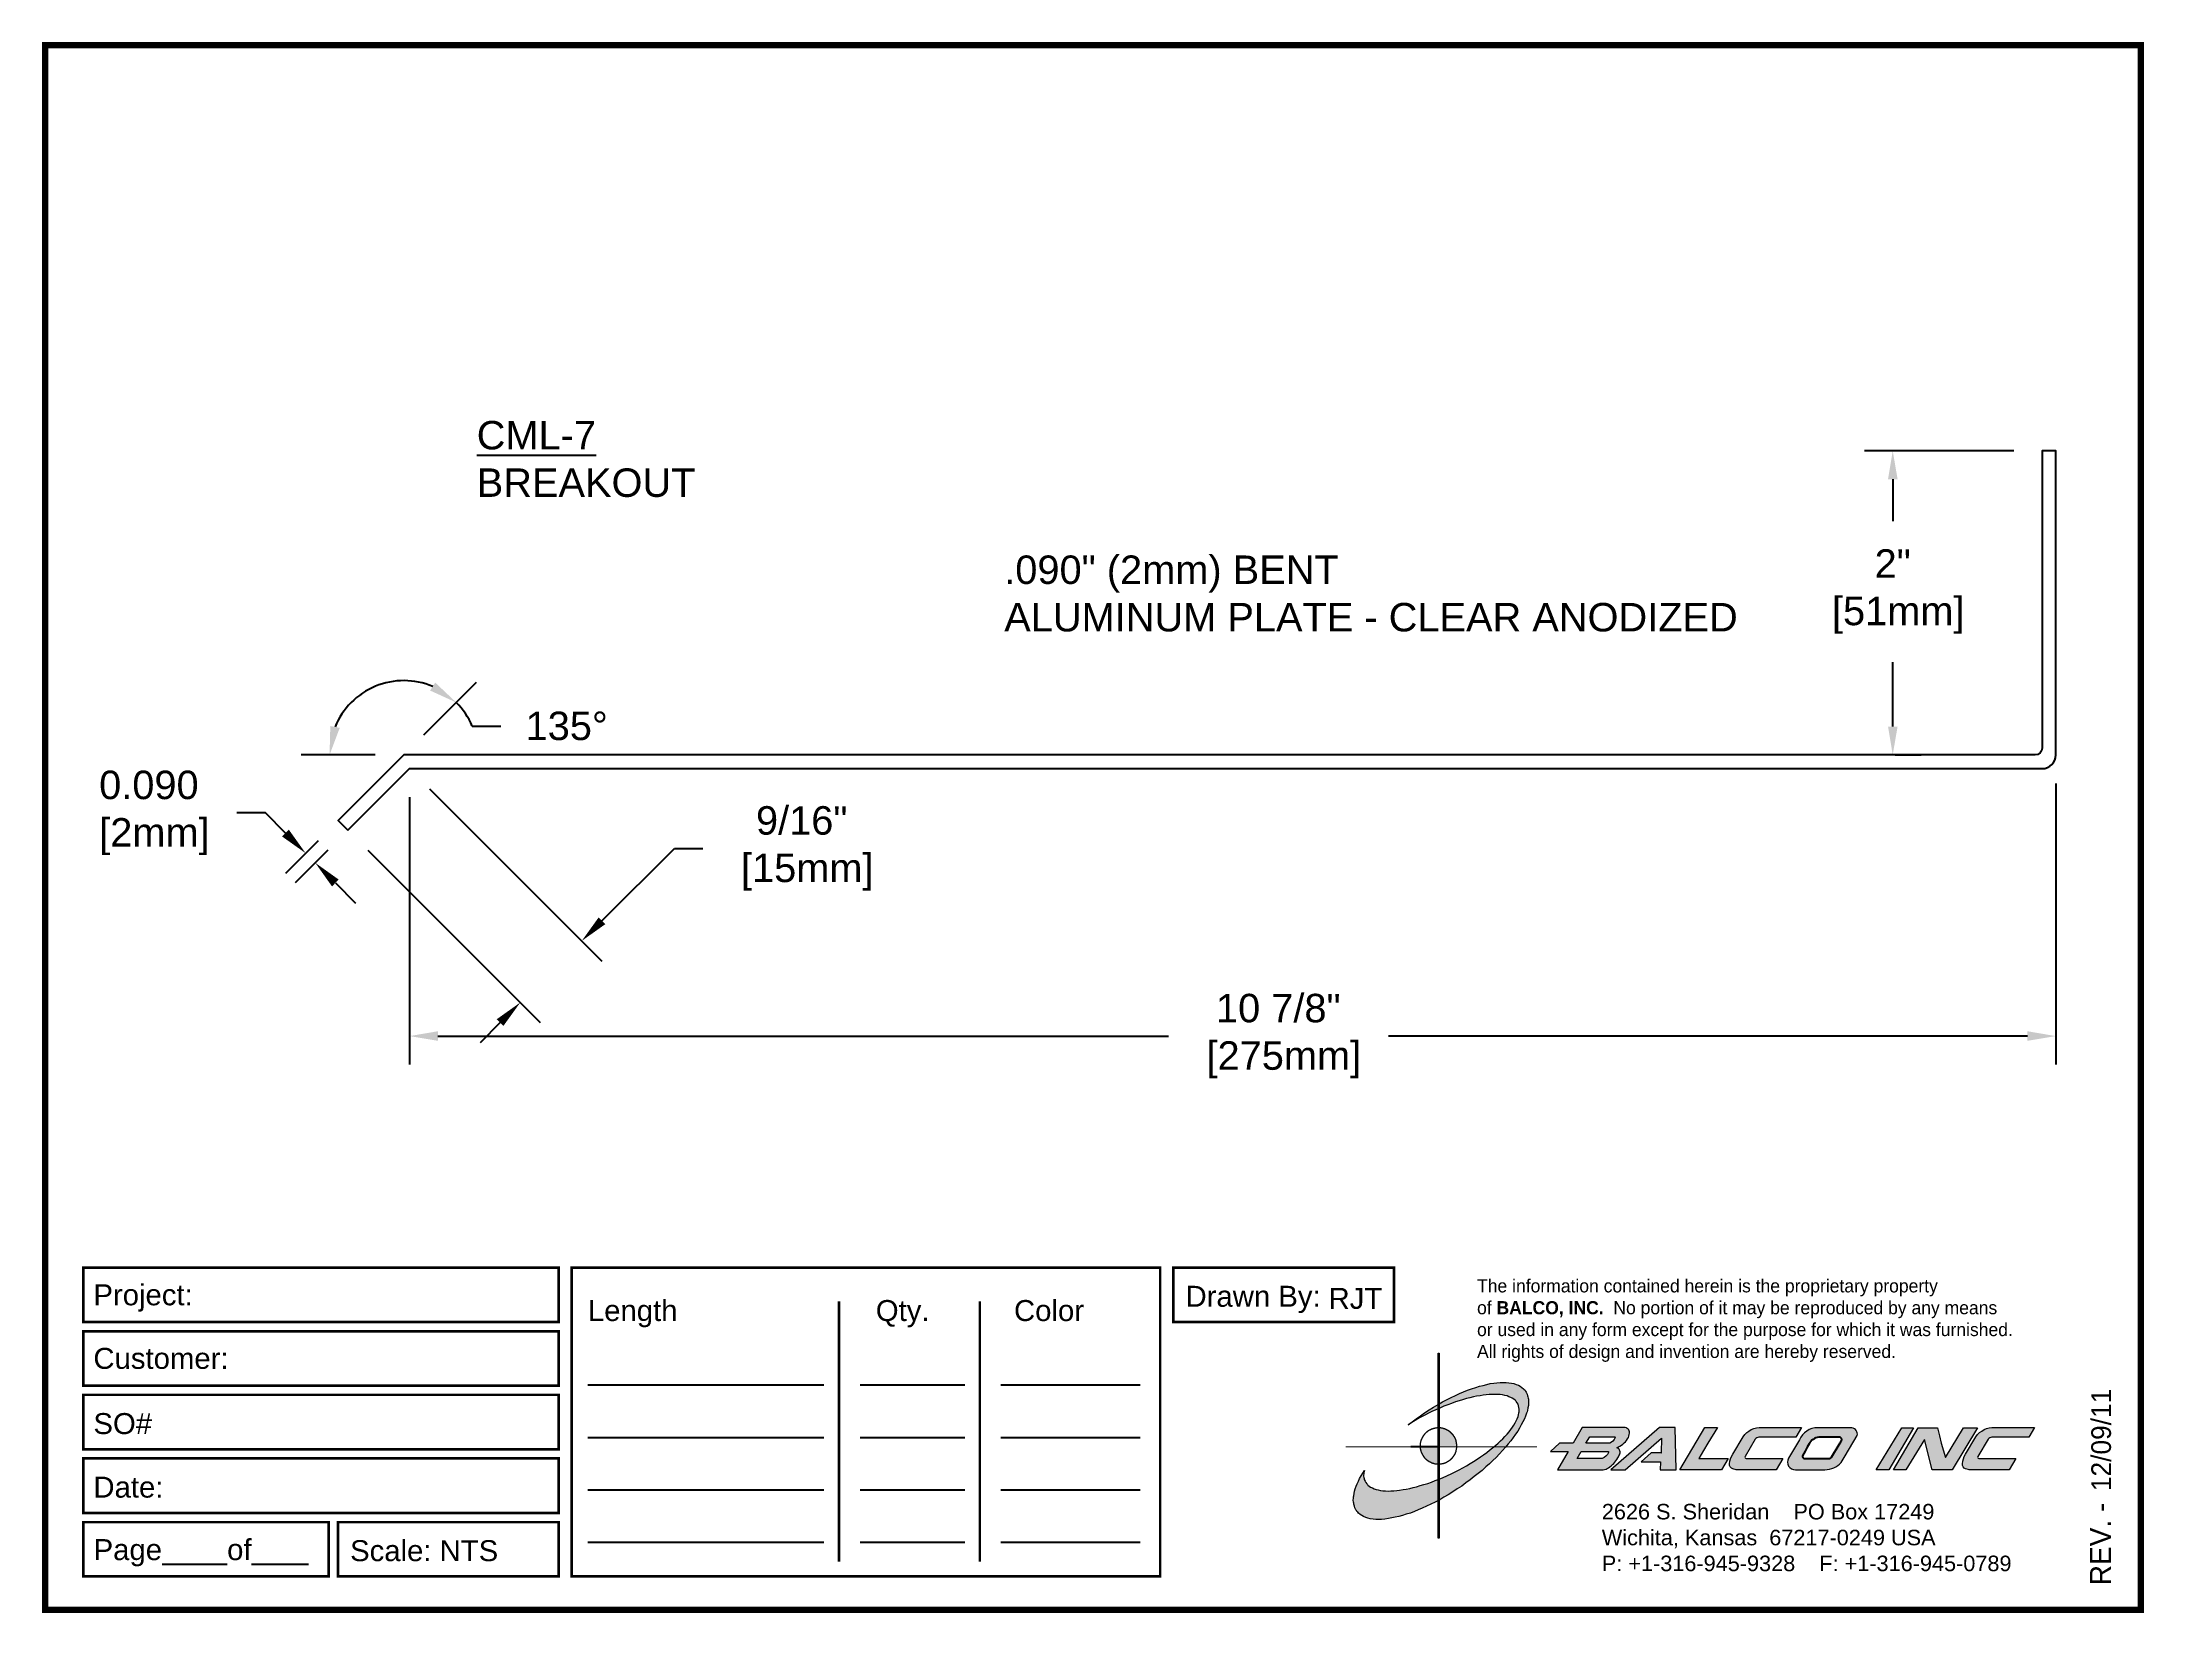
# Paper-space layout 'Breakout' of a CAD drawing. Header units: inches. Extents: x 0 to 10, y 0 to 7.5.
# The model-space entities are those that its viewports show. They can reach past a viewport. Long polylines and large blocks are cut down to what shows.
import ezdxf

# ---------------------------------------------------------------- set-up
doc = ezdxf.new("R2010")
doc.units = ezdxf.units.IN
doc.header["$MEASUREMENT"] = 0
for name, color, linetype in [('Border', 7, 'Continuous'), ('Dimensions', 3, 'Continuous'), ('Metals', 7, 'Continuous'), ('TEXT', 2, 'Continuous')]:
    doc.layers.add(name, color=color, linetype=linetype)
doc.styles.add('ARIAL', font='arial.ttf')
doc.styles.add('Copyright', font='ERASDEMI.TTF')
doc.dimstyles.new('Arial', dxfattribs={"dimtxt": 0.1875, "dimasz": 0.1875, "dimexe": 0.1875, "dimexo": 0.1875, "dimgap": 0.1875, "dimtad": 0, "dimtih": 1, "dimtoh": 1, "dimdec": 4, "dimzin": 3, "dimdsep": 46, "dimlunit": 4, "dimtxsty": 'ARIAL', "dimcen": 0.1875, "dimadec": 0, "dimazin": 0, "dimtfac": 1, "dimtdec": 4, "dimtofl": 0, "dimtmove": 0, "dimatfit": 3, "dimfxl": 0, "dimfrac": 2, "dimtolj": 1, "dimtzin": 0, "dimarcsym": 0})

# ---------------------------------------------------------------- blocks, each defined once
blk = doc.blocks.new('ACADlogo')
h = blk.add_hatch(color=256)
h.paths.add_polyline_path([(-3.346, 1.223), (-3.351, 1.223), (-3.351, 0.979), (-3.346, 0.982)])
h.paths.add_polyline_path([(-3.346, 0.961), (-3.351, 0.959), (-3.351, 0.868), (-3.346, 0.868)])
h.paths.add_polyline_path([(-3.346, 0.777), (-3.351, 0.777), (-3.351, 0.699), (-3.351, 0.695), (-3.35, 0.695), (-3.346, 0.695)])
h.paths.add_polyline_path([(-3.346, 0.864), (-3.346, 0.868), (-3.35, 0.868), (-3.351, 0.868), (-3.351, 0.777), (-3.346, 0.777), (-3.346, 0.778), (-3.348, 0.778)])
h.paths.add_polyline_path([(-3.346, 0.524), (-3.351, 0.521), (-3.351, 0.342), (-3.346, 0.342)])
h.paths.add_polyline_path([(-3.346, 0.695), (-3.351, 0.695), (-3.351, 0.621), (-3.346, 0.623)])
h.paths.add_polyline_path([(-3.346, 0.623), (-3.351, 0.621), (-3.351, 0.521), (-3.346, 0.524)])
h.paths.add_polyline_path([(-3.346, 0.982), (-3.351, 0.979), (-3.351, 0.959), (-3.346, 0.961)])
h = blk.add_hatch(color=175)
h.paths.add_polyline_path([(-3.518, 0.573), (-3.534, 0.571), (-3.548, 0.569), (-3.562, 0.567), (-3.576, 0.567), (-3.589, 0.566), (-3.602, 0.567), (-3.614, 0.568), (-3.625, 0.569), (-3.636, 0.572), (-3.646, 0.574), (-3.656, 0.577), (-3.664, 0.581), (-3.673, 0.585), (-3.679, 0.589), (-3.685, 0.595), (-3.688, 0.598), (-3.691, 0.6), (-3.695, 0.607), (-3.699, 0.614), (-3.703, 0.621), (-3.704, 0.626), (-3.705, 0.631), (-3.706, 0.637), (-3.706, 0.642), (-3.705, 0.648), (-3.705, 0.653), (-3.703, 0.659), (-3.702, 0.665), (-3.71, 0.652), (-3.717, 0.639), (-3.725, 0.626), (-3.731, 0.613), (-3.737, 0.601), (-3.741, 0.589), (-3.746, 0.577), (-3.749, 0.566), (-3.751, 0.555), (-3.753, 0.544), (-3.754, 0.538), (-3.754, 0.533), (-3.755, 0.523), (-3.754, 0.513), (-3.753, 0.508), (-3.752, 0.503), (-3.75, 0.494), (-3.748, 0.486), (-3.743, 0.477), (-3.74, 0.473), (-3.738, 0.469), (-3.734, 0.465), (-3.73, 0.461), (-3.723, 0.455), (-3.715, 0.449), (-3.706, 0.445), (-3.695, 0.44), (-3.685, 0.437), (-3.674, 0.434), (-3.661, 0.432), (-3.648, 0.431), (-3.634, 0.431), (-3.62, 0.431), (-3.604, 0.433), (-3.588, 0.435), (-3.572, 0.438), (-3.556, 0.441), (-3.538, 0.445), (-3.52, 0.449), (-3.503, 0.456), (-3.483, 0.461), (-3.464, 0.469), (-3.445, 0.477), (-3.426, 0.485), (-3.406, 0.494), (-3.385, 0.503), (-3.364, 0.514), (-3.351, 0.521), (-3.351, 0.621), (-3.364, 0.616), (-3.382, 0.609), (-3.4, 0.603), (-3.418, 0.598), (-3.436, 0.592), (-3.453, 0.587), (-3.47, 0.583), (-3.486, 0.579), (-3.503, 0.576)])
h.paths.add_polyline_path([(-3.215, 0.687), (-3.251, 0.667), (-3.289, 0.649), (-3.327, 0.631), (-3.345, 0.623), (-3.346, 0.623), (-3.346, 0.524), (-3.343, 0.525), (-3.323, 0.537), (-3.302, 0.549), (-3.28, 0.563), (-3.259, 0.577), (-3.238, 0.59), (-3.218, 0.605), (-3.198, 0.62), (-3.179, 0.635), (-3.16, 0.65), (-3.141, 0.665), (-3.123, 0.681), (-3.106, 0.696), (-3.089, 0.712), (-3.074, 0.727), (-3.058, 0.743), (-3.043, 0.759), (-3.03, 0.775), (-3.028, 0.777), (-3.085, 0.777), (-3.091, 0.772), (-3.105, 0.761), (-3.118, 0.75), (-3.134, 0.739), (-3.149, 0.729), (-3.165, 0.718), (-3.182, 0.707), (-3.198, 0.697)])
h.paths.add_polyline_path([(-2.921, 1.009), (-2.922, 1.015), (-2.924, 1.02), (-2.926, 1.029), (-2.931, 1.038), (-2.934, 1.043), (-2.936, 1.047), (-2.94, 1.05), (-2.943, 1.054), (-2.951, 1.06), (-2.959, 1.066), (-2.968, 1.071), (-2.978, 1.075), (-2.989, 1.079), (-3, 1.081), (-3.013, 1.083), (-3.026, 1.084), (-3.04, 1.084), (-3.054, 1.084), (-3.07, 1.083), (-3.085, 1.081), (-3.102, 1.079), (-3.118, 1.075), (-3.136, 1.07), (-3.153, 1.066), (-3.171, 1.06), (-3.191, 1.054), (-3.21, 1.047), (-3.229, 1.039), (-3.248, 1.031), (-3.268, 1.022), (-3.289, 1.012), (-3.31, 1.002), (-3.33, 0.991), (-3.346, 0.982), (-3.346, 0.961), (-3.342, 0.962), (-3.323, 0.971), (-3.305, 0.978), (-3.287, 0.984), (-3.268, 0.991), (-3.251, 0.996), (-3.234, 1.002), (-3.216, 1.007), (-3.199, 1.011), (-3.182, 1.015), (-3.167, 1.018), (-3.15, 1.021), (-3.136, 1.023), (-3.121, 1.025), (-3.107, 1.026), (-3.093, 1.026), (-3.079, 1.027), (-3.067, 1.026), (-3.054, 1.026), (-3.043, 1.025), (-3.032, 1.022), (-3.022, 1.02), (-3.013, 1.016), (-3.004, 1.013), (-2.997, 1.009), (-2.989, 1.005), (-2.983, 0.999), (-2.98, 0.996), (-2.978, 0.994), (-2.973, 0.987), (-2.969, 0.981), (-2.967, 0.973), (-2.965, 0.965), (-2.964, 0.957), (-2.964, 0.949), (-2.964, 0.944), (-2.965, 0.94), (-2.967, 0.93), (-2.969, 0.921), (-2.973, 0.911), (-2.978, 0.901), (-2.983, 0.891), (-2.989, 0.881), (-2.996, 0.871), (-3.004, 0.86), (-3.012, 0.849), (-3.021, 0.838), (-3.032, 0.827), (-3.042, 0.816), (-3.053, 0.805), (-3.065, 0.794), (-3.077, 0.783), (-3.085, 0.777), (-3.028, 0.777), (-3.016, 0.791), (-3.004, 0.806), (-2.992, 0.822), (-2.981, 0.837), (-2.971, 0.852), (-2.962, 0.866), (-2.954, 0.882), (-2.946, 0.896), (-2.939, 0.91), (-2.934, 0.924), (-2.929, 0.938), (-2.926, 0.944), (-2.925, 0.951), (-2.922, 0.963), (-2.92, 0.975), (-2.92, 0.982), (-2.919, 0.987), (-2.92, 0.999), (-2.92, 1.005)])
h.paths.add_polyline_path([(-3.372, 0.966), (-3.393, 0.953), (-3.415, 0.94), (-3.435, 0.925), (-3.455, 0.911), (-3.475, 0.897), (-3.494, 0.882), (-3.468, 0.898), (-3.439, 0.915), (-3.41, 0.93), (-3.396, 0.938), (-3.38, 0.945), (-3.351, 0.959), (-3.351, 0.979)])
h = blk.add_hatch(color=256)
h.paths.add_polyline_path([(-3.268, 0.814), (-3.27, 0.819), (-3.273, 0.824), (-3.276, 0.828), (-3.279, 0.833), (-3.282, 0.837), (-3.286, 0.841), (-3.29, 0.845), (-3.294, 0.849), (-3.298, 0.852), (-3.303, 0.855), (-3.308, 0.858), (-3.313, 0.86), (-3.318, 0.863), (-3.323, 0.864), (-3.328, 0.866), (-3.334, 0.867), (-3.339, 0.868), (-3.345, 0.868), (-3.346, 0.868), (-3.346, 0.777), (-3.335, 0.777), (-3.262, 0.777), (-3.262, 0.781), (-3.262, 0.787), (-3.263, 0.792), (-3.264, 0.798), (-3.265, 0.803), (-3.266, 0.808)])
h.paths.add_polyline_path([(-3.351, 0.777), (-3.436, 0.777), (-3.435, 0.773), (-3.435, 0.768), (-3.434, 0.762), (-3.432, 0.757), (-3.431, 0.752), (-3.428, 0.747), (-3.426, 0.742), (-3.423, 0.737), (-3.42, 0.732), (-3.417, 0.728), (-3.414, 0.723), (-3.41, 0.719), (-3.406, 0.716), (-3.401, 0.712), (-3.397, 0.709), (-3.392, 0.706), (-3.387, 0.704), (-3.382, 0.701), (-3.377, 0.699), (-3.372, 0.698), (-3.367, 0.696), (-3.361, 0.695), (-3.356, 0.695), (-3.351, 0.695)])
h.paths.add_polyline_path([(-3.346, 0.868), (-3.35, 0.868), (-3.351, 0.868), (-3.351, 0.777), (-3.346, 0.777)])
h = blk.add_hatch(color=256)
h.paths.add_polyline_path([(-2.438, 0.844, 0.412988), (-2.461, 0.869), (-2.663, 0.869), (-2.707, 0.794), (-2.771, 0.794), (-2.815, 0.755), (-2.73, 0.755), (-2.781, 0.668), (-2.563, 0.668, 0.107996), (-2.538, 0.677, 0.108939), (-2.494, 0.724, 0.080345), (-2.483, 0.745, 0.419497), (-2.499, 0.773, 0.149928), (-2.447, 0.815, 0.134283)])
h.paths.add_polyline_path([(-2.507, 0.821, -0.209012), (-2.532, 0.794), (-2.538, 0.794), (-2.646, 0.794), (-2.627, 0.825), (-2.51, 0.825, -0.56619)], flags=16)
h.paths.add_polyline_path([(-2.538, 0.75, -0.241309), (-2.569, 0.722), (-2.688, 0.722), (-2.669, 0.755), (-2.541, 0.755, -0.56619)], flags=16)
for points in [[(-2.285, 0.819), (-2.287, 0.748), (-2.335, 0.748), (-2.383, 0.705), (-2.29, 0.705), (-2.292, 0.668), (-2.215, 0.668), (-2.221, 0.869), (-2.295, 0.869), (-2.527, 0.668), (-2.458, 0.668)], [(-2.018, 0.869), (-2.079, 0.869), (-2.198, 0.668), (-2, 0.668), (-1.968, 0.722), (-2.107, 0.722), (-2.085, 0.759), (-2.064, 0.794)], [(-1.617, 0.869), (-1.807, 0.869, 0.270182), (-1.896, 0.825), (-1.946, 0.742, 0.109019), (-1.961, 0.695, 0.340665), (-1.945, 0.672, 0.129907), (-1.923, 0.668), (-1.738, 0.668), (-1.706, 0.722), (-1.878, 0.722), (-1.882, 0.722, -0.601242), (-1.887, 0.731), (-1.838, 0.813, -0.253048), (-1.821, 0.823), (-1.645, 0.823)], [(-1.083, 0.867), (-1.14, 0.867), (-1.261, 0.667), (-1.26, 0.667), (-1.202, 0.667)], [(-0.96, 0.83), (-0.969, 0.867), (-1.061, 0.867), (-1.179, 0.667), (-1.12, 0.667), (-1.031, 0.812), (-0.995, 0.667), (-0.9, 0.667), (-0.778, 0.867), (-0.846, 0.867), (-0.931, 0.727), (-0.951, 0.795)], [(-0.507, 0.869), (-0.697, 0.869, 0.270182), (-0.786, 0.825), (-0.836, 0.742, 0.109019), (-0.85, 0.695, 0.340665), (-0.835, 0.672, 0.129907), (-0.812, 0.668), (-0.628, 0.668), (-0.595, 0.722), (-0.768, 0.722), (-0.772, 0.722, -0.601242), (-0.777, 0.731), (-0.728, 0.813, -0.253048), (-0.71, 0.823), (-0.534, 0.823)], [(-3.346, 0.623), (-3.351, 0.621), (-3.351, 0.521), (-3.346, 0.524)]]:
    blk.add_hatch(color=256).paths.add_polyline_path(points)
h = blk.add_hatch(color=256)
h.paths.add_polyline_path([(-1.377, 0.868), (-1.383, 0.868), (-1.383, 0.868), (-1.44, 0.868), (-1.492, 0.868), (-1.541, 0.868, 0.297712), (-1.628, 0.811), (-1.68, 0.723, 0.585116), (-1.646, 0.668), (-1.506, 0.668, 0.210586), (-1.429, 0.703), (-1.415, 0.726), (-1.389, 0.769), (-1.352, 0.831, 0.4352)])
h.paths.add_polyline_path([(-1.437, 0.823, -0.603783), (-1.428, 0.805), (-1.431, 0.801), (-1.434, 0.796), (-1.438, 0.789), (-1.474, 0.728, -0.229001), (-1.489, 0.722), (-1.494, 0.722), (-1.501, 0.722), (-1.597, 0.722), (-1.604, 0.722, -0.492401), (-1.613, 0.734), (-1.601, 0.757), (-1.591, 0.775), (-1.582, 0.791, -0.238368), (-1.535, 0.823)], flags=16)
for q in [(-3.48, 0.777), (-3.351, 0.642)]:
    blk.add_line((-3.351, 0.777), q)
at = {"color": 7, "lineweight": 0}
for points in [[(-3.351, 1.223), (-3.346, 1.223), (-3.346, 0.342), (-3.351, 0.342), (-3.351, 1.223)], [(-2.292, 0.668), (-2.215, 0.668), (-2.221, 0.869), (-2.295, 0.869), (-2.527, 0.668), (-2.458, 0.668), (-2.285, 0.819), (-2.287, 0.748), (-2.286, 0.748), (-2.335, 0.748), (-2.383, 0.705), (-2.29, 0.705), (-2.292, 0.668), (-2.292, 0.668)], [(-2.198, 0.668), (-2.079, 0.869), (-2.018, 0.869), (-2.064, 0.794), (-2.085, 0.759), (-2.107, 0.722), (-1.968, 0.722), (-2, 0.668), (-2.198, 0.668), (-2.198, 0.668)], [(-1.383, 0.868), (-1.383, 0.868)], [(-1.261, 0.667), (-1.14, 0.867), (-1.083, 0.867), (-1.202, 0.667), (-1.26, 0.667), (-1.261, 0.667), (-1.261, 0.667)], [(-0.9, 0.667), (-0.995, 0.667), (-1.031, 0.812), (-1.12, 0.667), (-1.179, 0.667), (-1.061, 0.867), (-0.969, 0.867), (-0.96, 0.83), (-0.951, 0.795), (-0.931, 0.727), (-0.846, 0.867), (-0.778, 0.867), (-0.9, 0.667), (-0.9, 0.667)]]:
    blk.add_lwpolyline(points, dxfattribs=at)
at = {"color": 175, "lineweight": 0}
blk.add_lwpolyline([(-2.926, 1.029), (-2.924, 1.02), (-2.922, 1.015), (-2.921, 1.009), (-2.92, 1.005), (-2.92, 0.999), (-2.919, 0.987), (-2.92, 0.982), (-2.92, 0.975), (-2.922, 0.963), (-2.925, 0.951), (-2.926, 0.944), (-2.929, 0.938), (-2.934, 0.924), (-2.939, 0.91), (-2.946, 0.896), (-2.954, 0.882), (-2.962, 0.866), (-2.971, 0.852), (-2.981, 0.837), (-2.992, 0.822), (-3.004, 0.806), (-3.016, 0.791), (-3.03, 0.775), (-3.043, 0.759), (-3.058, 0.743), (-3.074, 0.727), (-3.089, 0.712), (-3.106, 0.696), (-3.123, 0.681), (-3.141, 0.665), (-3.16, 0.65), (-3.179, 0.635), (-3.198, 0.62), (-3.218, 0.605), (-3.238, 0.59), (-3.259, 0.577), (-3.28, 0.563), (-3.302, 0.549), (-3.323, 0.537), (-3.343, 0.525), (-3.364, 0.514), (-3.385, 0.503), (-3.406, 0.494), (-3.426, 0.485), (-3.445, 0.477), (-3.464, 0.469), (-3.483, 0.461), (-3.503, 0.456), (-3.52, 0.449), (-3.538, 0.445), (-3.556, 0.441), (-3.572, 0.438), (-3.588, 0.435), (-3.604, 0.433), (-3.62, 0.431), (-3.634, 0.431), (-3.648, 0.431), (-3.661, 0.432), (-3.674, 0.434), (-3.685, 0.437), (-3.695, 0.44), (-3.706, 0.445), (-3.715, 0.449), (-3.723, 0.455), (-3.73, 0.461), (-3.734, 0.465), (-3.738, 0.469), (-3.74, 0.473), (-3.743, 0.477), (-3.748, 0.486), (-3.75, 0.494), (-3.752, 0.503), (-3.753, 0.508), (-3.754, 0.513), (-3.755, 0.523), (-3.754, 0.533), (-3.754, 0.538), (-3.753, 0.544), (-3.751, 0.555), (-3.749, 0.566), (-3.746, 0.577), (-3.741, 0.589), (-3.737, 0.601), (-3.731, 0.613), (-3.725, 0.626), (-3.717, 0.639), (-3.71, 0.652), (-3.702, 0.665), (-3.703, 0.659), (-3.705, 0.653), (-3.705, 0.648), (-3.706, 0.642), (-3.706, 0.637), (-3.705, 0.631), (-3.704, 0.626), (-3.703, 0.621), (-3.699, 0.614), (-3.695, 0.607), (-3.691, 0.6), (-3.688, 0.598), (-3.685, 0.595), (-3.679, 0.589), (-3.673, 0.585), (-3.664, 0.581), (-3.656, 0.577), (-3.646, 0.574), (-3.636, 0.572), (-3.625, 0.569), (-3.614, 0.568), (-3.602, 0.567), (-3.589, 0.566), (-3.576, 0.567), (-3.562, 0.567), (-3.548, 0.569), (-3.534, 0.571), (-3.518, 0.573), (-3.503, 0.576), (-3.486, 0.579), (-3.47, 0.583), (-3.453, 0.587), (-3.436, 0.592), (-3.418, 0.598), (-3.4, 0.603), (-3.382, 0.609), (-3.364, 0.616), (-3.345, 0.623), (-3.327, 0.631), (-3.289, 0.649), (-3.251, 0.667), (-3.215, 0.687), (-3.198, 0.697), (-3.182, 0.707), (-3.165, 0.718), (-3.149, 0.729), (-3.134, 0.739), (-3.118, 0.75), (-3.105, 0.761), (-3.091, 0.772), (-3.077, 0.783), (-3.065, 0.794), (-3.053, 0.805), (-3.042, 0.816), (-3.032, 0.827), (-3.021, 0.838), (-3.012, 0.849), (-3.004, 0.86), (-2.996, 0.871), (-2.989, 0.881), (-2.983, 0.891), (-2.978, 0.901), (-2.973, 0.911), (-2.969, 0.921), (-2.967, 0.93), (-2.965, 0.94), (-2.964, 0.944), (-2.964, 0.949), (-2.964, 0.957), (-2.965, 0.965), (-2.967, 0.973), (-2.969, 0.981), (-2.973, 0.987), (-2.978, 0.994), (-2.98, 0.996), (-2.983, 0.999), (-2.989, 1.005), (-2.997, 1.009), (-3.004, 1.013), (-3.013, 1.016), (-3.022, 1.02), (-3.032, 1.022), (-3.043, 1.025), (-3.054, 1.026), (-3.067, 1.026), (-3.079, 1.027), (-3.093, 1.026), (-3.107, 1.026), (-3.121, 1.025), (-3.136, 1.023), (-3.15, 1.021), (-3.167, 1.018), (-3.182, 1.015), (-3.199, 1.011), (-3.216, 1.007), (-3.234, 1.002), (-3.251, 0.996), (-3.268, 0.991), (-3.287, 0.984), (-3.305, 0.978), (-3.323, 0.971), (-3.342, 0.962), (-3.38, 0.945), (-3.396, 0.938), (-3.41, 0.93), (-3.439, 0.915), (-3.468, 0.898), (-3.494, 0.882), (-3.475, 0.897), (-3.455, 0.911), (-3.435, 0.925), (-3.415, 0.94), (-3.393, 0.953), (-3.372, 0.966), (-3.351, 0.979), (-3.33, 0.991), (-3.31, 1.002), (-3.289, 1.012), (-3.268, 1.022), (-3.248, 1.031), (-3.229, 1.039), (-3.21, 1.047), (-3.191, 1.054), (-3.171, 1.06), (-3.153, 1.066), (-3.136, 1.07), (-3.118, 1.075), (-3.102, 1.079), (-3.085, 1.081), (-3.07, 1.083), (-3.054, 1.084), (-3.04, 1.084), (-3.026, 1.084), (-3.013, 1.083), (-3, 1.081), (-2.989, 1.079), (-2.978, 1.075), (-2.968, 1.071), (-2.959, 1.066), (-2.951, 1.06), (-2.943, 1.054), (-2.94, 1.05), (-2.936, 1.047), (-2.934, 1.043), (-2.931, 1.038), (-2.926, 1.029), (-2.926, 1.029)], dxfattribs=at)
at = {"color": 7, "lineweight": 0, "const_width": 0.0064}
blk.add_lwpolyline([(-3.262, 0.781), (-3.262, 0.787), (-3.263, 0.792), (-3.264, 0.798), (-3.265, 0.803), (-3.266, 0.808), (-3.268, 0.814), (-3.27, 0.819), (-3.273, 0.824), (-3.276, 0.828), (-3.279, 0.833), (-3.282, 0.837), (-3.286, 0.841), (-3.29, 0.845), (-3.294, 0.849), (-3.298, 0.852), (-3.303, 0.855), (-3.308, 0.858), (-3.313, 0.86), (-3.318, 0.863), (-3.323, 0.864), (-3.328, 0.866), (-3.334, 0.867), (-3.339, 0.868), (-3.345, 0.868), (-3.35, 0.868), (-3.356, 0.868), (-3.361, 0.867), (-3.367, 0.866), (-3.372, 0.865), (-3.377, 0.863), (-3.382, 0.862), (-3.387, 0.859), (-3.392, 0.857), (-3.397, 0.854), (-3.401, 0.851), (-3.406, 0.847), (-3.41, 0.843), (-3.414, 0.839), (-3.417, 0.835), (-3.42, 0.831), (-3.423, 0.826), (-3.426, 0.821), (-3.428, 0.816), (-3.431, 0.811), (-3.432, 0.806), (-3.434, 0.801), (-3.435, 0.795), (-3.435, 0.79), (-3.436, 0.784), (-3.436, 0.779), (-3.435, 0.773), (-3.435, 0.768), (-3.434, 0.762), (-3.432, 0.757), (-3.431, 0.752), (-3.428, 0.747), (-3.426, 0.742), (-3.423, 0.737), (-3.42, 0.732), (-3.417, 0.728), (-3.414, 0.723), (-3.41, 0.719), (-3.406, 0.716), (-3.401, 0.712), (-3.397, 0.709), (-3.392, 0.706), (-3.387, 0.704), (-3.382, 0.701), (-3.377, 0.699), (-3.372, 0.698), (-3.367, 0.696), (-3.361, 0.695), (-3.356, 0.695), (-3.35, 0.695), (-3.345, 0.695), (-3.339, 0.695), (-3.334, 0.696), (-3.328, 0.697), (-3.323, 0.698), (-3.318, 0.7), (-3.313, 0.702), (-3.308, 0.705), (-3.303, 0.708), (-3.298, 0.711), (-3.294, 0.714), (-3.29, 0.718), (-3.286, 0.721), (-3.282, 0.726), (-3.279, 0.73), (-3.276, 0.734), (-3.273, 0.739), (-3.27, 0.744), (-3.268, 0.749), (-3.266, 0.754), (-3.265, 0.76), (-3.264, 0.765), (-3.263, 0.77), (-3.262, 0.776), (-3.262, 0.781)], dxfattribs=at)
at = {"color": 7, "lineweight": 0}
for points in [[(-2.447, 0.815, 0.130368), (-2.438, 0.843, 0.448367), (-2.463, 0.869), (-2.663, 0.869), (-2.707, 0.794), (-2.771, 0.794), (-2.815, 0.755), (-2.73, 0.755), (-2.781, 0.668), (-2.563, 0.668, 0.107996), (-2.538, 0.677, 0.108939), (-2.494, 0.724, 0.077395), (-2.484, 0.744, 0.430878), (-2.499, 0.773, 0.149928)], [(-2.507, 0.821, -0.209012), (-2.532, 0.794), (-2.538, 0.794), (-2.646, 0.794), (-2.627, 0.825), (-2.512, 0.825), (-2.509, 0.825, -0.531288)], [(-1.838, 0.813), (-1.887, 0.731, 0.587385), (-1.882, 0.722), (-1.878, 0.722), (-1.706, 0.722), (-1.738, 0.668), (-1.923, 0.668, -0.129907), (-1.945, 0.672, -0.349839), (-1.961, 0.696, -0.107341), (-1.946, 0.742), (-1.896, 0.825, -0.270182), (-1.807, 0.869), (-1.617, 0.869), (-1.645, 0.823), (-1.821, 0.823, 0.252436)], [(-1.68, 0.723, 0.585116), (-1.646, 0.668), (-1.506, 0.668, 0.210586), (-1.429, 0.703), (-1.415, 0.726), (-1.389, 0.769), (-1.352, 0.831, 0.4352), (-1.377, 0.868), (-1.383, 0.868), (-1.383, 0.868), (-1.44, 0.868), (-1.492, 0.868), (-1.541, 0.868, 0.297712), (-1.628, 0.811)], [(-0.728, 0.813), (-0.777, 0.731, 0.587385), (-0.772, 0.722), (-0.768, 0.722), (-0.595, 0.722), (-0.628, 0.668), (-0.812, 0.668, -0.129907), (-0.835, 0.672, -0.349839), (-0.85, 0.696, -0.107341), (-0.836, 0.742), (-0.786, 0.825, -0.270182), (-0.697, 0.869), (-0.507, 0.869), (-0.534, 0.823), (-0.71, 0.823, 0.252436)], [(-2.569, 0.722), (-2.688, 0.722), (-2.669, 0.755), (-2.543, 0.755), (-2.54, 0.755, -0.531288), (-2.538, 0.75, -0.241309)]]:
    blk.add_lwpolyline(points, format="xyb", close=True, dxfattribs=at)
blk.add_lwpolyline([(-1.437, 0.823), (-1.535, 0.823, 0.238368), (-1.582, 0.791), (-1.591, 0.775), (-1.601, 0.757), (-1.613, 0.734, 0.490298), (-1.604, 0.722), (-1.597, 0.722), (-1.501, 0.722), (-1.494, 0.722), (-1.489, 0.722, 0.229001), (-1.474, 0.728), (-1.438, 0.789), (-1.434, 0.796), (-1.431, 0.801), (-1.428, 0.805, 0.603783)], format="xyb", close=True)
blk.add_lwpolyline([(-2.879, 0.777, 0.00455, 0.00455, 0), (-3.791, 0.777, 0.00183, 0.00183, 0), (-3.791, 0.777, 0.00183, 0.00183, 0)], format="xyseb", dxfattribs=at)
blk = doc.blocks.new('Quantity Data')
at = {"layer": 'Border', "color": 253}
for p, q in [((2.755, 1.254), (3.881, 1.254)), ((4.054, 1.254), (4.553, 1.254)), ((4.725, 1.254), (5.389, 1.254)), ((2.755, 1.004), (3.881, 1.004)), ((4.054, 1.004), (4.553, 1.004)), ((4.725, 1.004), (5.389, 1.004)), ((2.755, 0.754), (3.881, 0.754)), ((4.054, 0.754), (4.553, 0.754)), ((4.725, 0.754), (5.389, 0.754)), ((2.755, 0.504), (3.881, 0.504)), ((4.054, 0.504), (4.553, 0.504)), ((4.725, 0.504), (5.389, 0.504))]:
    blk.add_line(p, q, dxfattribs=at)
at = {"layer": 'Border', "const_width": 0.0125}
blk.add_lwpolyline([(5.485, 0.341), (2.678, 0.341), (2.678, 1.813), (5.485, 1.813)], close=True, dxfattribs=at)
for points in [[(3.953, 1.653), (3.953, 0.412)], [(4.625, 1.653), (4.625, 0.412)]]:
    blk.add_lwpolyline(points, dxfattribs=at)
at = {"layer": 'Border', "style": 'ARIAL'}
for s, p in [('Length', (2.756, 1.559)), ('Qty.', (4.129, 1.559)), ('Color', (4.788, 1.559))]:
    blk.add_text(s, height=0.1, dxfattribs=at).set_placement(p)
blk = doc.blocks.new('Drawn By')
at = {"layer": 'Border', "const_width": 0.0125}
blk.add_lwpolyline([(5.38, 1.813), (6.432, 1.813), (6.432, 1.554), (5.38, 1.554)], close=True, dxfattribs=at)
at = {"layer": 'Border', "style": 'ARIAL'}
blk.add_text('Drawn By: ', height=0.1, dxfattribs=at).set_placement((5.438, 1.627))
blk.add_attdef('XXX', (6.12, 1.617), '', height=0.1, dxfattribs=at)
blk = doc.blocks.new('Project Info')
at = {"layer": 'Border', "const_width": 0.0125}
for points in [[(0.182, 1.813), (2.448, 1.813), (2.448, 1.554), (0.182, 1.554)], [(0.182, 1.51), (2.448, 1.51), (2.448, 1.251), (0.182, 1.251)], [(0.182, 1.207), (2.448, 1.207), (2.448, 0.947), (0.182, 0.947)], [(0.182, 0.904), (2.448, 0.904), (2.448, 0.644), (0.182, 0.644)], [(0.182, 0.6), (1.352, 0.6), (1.352, 0.341), (0.182, 0.341)], [(1.396, 0.6), (2.448, 0.6), (2.448, 0.341), (1.396, 0.341)]]:
    blk.add_lwpolyline(points, close=True, dxfattribs=at)
at = {"layer": 'Border', "style": 'ARIAL'}
for s, p in [('Project:', (0.23, 1.634)), ('Customer:', (0.23, 1.331)), ('SO#', (0.23, 1.02)), ('Date:', (0.23, 0.717)), ('Page%%u        %%uof%%u       ', (0.231, 0.419)), ('Scale: NTS', (1.454, 0.414))]:
    blk.add_text(s, height=0.1, dxfattribs=at).set_placement(p)
blk = doc.blocks.new('REV')
at = {"style": 'Copyright'}
blk.add_text('REV. -', height=0.1, rotation=90, dxfattribs=at).set_placement((-0.142, 0.117))
at = {"style": 'Copyright', "flags": 4}
blk.add_attdef('REVISIONDATE', (-0.142, 0.566), '', height=0.0938, rotation=90, dxfattribs=at)
blk = doc.blocks.new('*D16')
at = {"layer": 'Defpoints', "color": 0}
for p in [(38.001, 34.677), (37.596, 34.271), (38.731, 33.136)]:
    blk.add_point(p, dxfattribs=at)
at = {"layer": 'Dimensions', "color": 0, "lineweight": -2}
for p, q in [((38.134, 34.544), (39.269, 33.409)), ((37.728, 34.139), (38.863, 33.004)), ((39.269, 33.674), (39.746, 34.151)), ((39.746, 34.151), (39.933, 34.151)), ((38.598, 33.004), (38.466, 32.871))]:
    blk.add_line(p, q, dxfattribs=at)
at = {"layer": 'Dimensions', "color": 0}
for points in [[(39.247, 33.696), (39.291, 33.652), (39.136, 33.542)], [(38.576, 33.026), (38.62, 32.982), (38.731, 33.136)]]:
    blk.add_solid(points, dxfattribs=at)
at = {"layer": 'Dimensions', "color": 0, "insert": (40.585, 34.151), "char_height": 0.1875, "attachment_point": 5, "style": 'ARIAL'}
blk.add_mtext('\\A1;9/16"\\P [15mm]', dxfattribs=at)
blk = doc.blocks.new('*D17')
at = {"layer": 'Defpoints', "color": 0}
for p in [(48.845, 34.767), (38.001, 34.677), (48.845, 32.915)]:
    blk.add_point(p, dxfattribs=at)
at = {"layer": 'Dimensions', "color": 0, "lineweight": -2}
for p, q in [((38.001, 34.489), (38.001, 32.728)), ((48.845, 34.579), (48.845, 32.728)), ((38.189, 32.915), (43, 32.915)), ((48.658, 32.915), (44.449, 32.915))]:
    blk.add_line(p, q, dxfattribs=at)
at = {"layer": 'Dimensions', "color": 0}
for points in [[(38.189, 32.947), (38.189, 32.884), (38.001, 32.915)], [(48.658, 32.947), (48.658, 32.884), (48.845, 32.915)]]:
    blk.add_solid(points, dxfattribs=at)
at = {"layer": 'Dimensions', "color": 0, "insert": (43.724, 32.915), "char_height": 0.1875, "attachment_point": 5, "style": 'ARIAL'}
blk.add_mtext('\\A1;10 7/8"\\P [275mm]', dxfattribs=at)
blk = doc.blocks.new('*D18')
at = {"layer": 'Defpoints', "color": 0}
for p in [(48.755, 36.77), (47.601, 34.767), (47.771, 34.767)]:
    blk.add_point(p, dxfattribs=at)
at = {"layer": 'Dimensions', "color": 0, "lineweight": -2}
for p, q in [((48.568, 36.77), (47.584, 36.77)), ((47.771, 36.583), (47.771, 36.307)), ((47.771, 34.954), (47.771, 35.378)), ((47.788, 34.767), (47.959, 34.767))]:
    blk.add_line(p, q, dxfattribs=at)
at = {"layer": 'Dimensions', "color": 0}
for points in [[(47.74, 36.583), (47.803, 36.583), (47.771, 36.77)], [(47.74, 34.954), (47.803, 34.954), (47.771, 34.767)]]:
    blk.add_solid(points, dxfattribs=at)
at = {"layer": 'Dimensions', "color": 0, "insert": (47.771, 35.843), "char_height": 0.1875, "attachment_point": 5, "style": 'ARIAL'}
blk.add_mtext('\\A1;2"\\P [51mm]', dxfattribs=at)
blk = doc.blocks.new('*D19')
at = {"layer": 'Defpoints', "color": 0}
for p in [(37.618, 35.112), (37.964, 34.767), (37.964, 34.767), (42.582, 34.767), (37.532, 34.335)]:
    blk.add_point(p, dxfattribs=at)
at = {"layer": 'Dimensions', "color": 0, "lineweight": -2}
for p, q in [((38.096, 34.899), (38.442, 35.245)), ((38.414, 34.957), (38.602, 34.957)), ((37.776, 34.767), (37.288, 34.767))]:
    blk.add_line(p, q, dxfattribs=at)
for start, end in [(67.1135, 157.8865), (22.8865, 45)]:
    blk.add_arc((37.964, 34.767), 0.489, start, end, dxfattribs=at)
at = {"layer": 'Dimensions', "color": 0}
for points in [[(38.171, 35.243), (38.137, 35.191), (38.31, 35.112)], [(37.542, 34.945), (37.48, 34.957), (37.475, 34.767)]]:
    blk.add_solid(points, dxfattribs=at)
at = {"layer": 'Dimensions', "color": 0, "insert": (39.037, 34.957), "char_height": 0.1875, "attachment_point": 5, "style": 'ARIAL'}
blk.add_mtext('\\A1;135°', dxfattribs=at)
blk = doc.blocks.new('*D20')
at = {"layer": 'Defpoints', "color": 0}
for p in [(37.532, 34.335), (37.596, 34.271), (37.317, 34.12)]:
    blk.add_point(p, dxfattribs=at)
at = {"layer": 'Dimensions', "color": 0, "lineweight": -2}
for p, q in [((37.052, 34.385), (36.864, 34.385)), ((37.184, 34.252), (37.052, 34.385)), ((37.4, 34.202), (37.184, 33.987)), ((37.463, 34.139), (37.248, 33.924)), ((37.513, 33.924), (37.646, 33.791))]:
    blk.add_line(p, q, dxfattribs=at)
at = {"layer": 'Dimensions', "color": 0}
for points in [[(37.207, 34.274), (37.162, 34.23), (37.317, 34.12)], [(37.535, 33.946), (37.491, 33.901), (37.381, 34.056)]]:
    blk.add_solid(points, dxfattribs=at)
at = {"layer": 'Dimensions', "color": 0, "insert": (36.285, 34.385), "char_height": 0.1875, "attachment_point": 5, "style": 'ARIAL'}
blk.add_mtext('\\A1;0.090\\P [2mm]', dxfattribs=at)

msp = doc.modelspace()

# ---------------------------------------------------------------- linework, layer by layer
at = {"layer": 'Metals'}
msp.add_lwpolyline([(37.59582, 34.27125), (38.00115, 34.67658), (48.75518, 34.67658, 0.41421356), (48.84518, 34.76658), (48.84518, 36.77033), (48.75518, 36.77033), (48.75518, 34.81158, -0.41421356), (48.71018, 34.76658), (37.96387, 34.76658), (37.53218, 34.33489)], format="xyb", close=True, dxfattribs=at)

# ---------------------------------------------------------------- texts
at = {"layer": 'TEXT', "char_height": 0.25, "width": 9.6875, "attachment_point": 1, "style": 'ARIAL'}
for s, insert in [('{\\H0.75x;\\LCML-7\\P\\lBREAKOUT}', (38.4443, 36.96647)), ('{\\H0.75x;.090" (2mm) BENT\\PALUMINUM PLATE - CLEAR ANODIZED }', (41.91889, 36.08034))]:
    msp.add_mtext(s, dxfattribs=dict(at, insert=insert))

# ---------------------------------------------------------------- dimensions: what is measured, and where the dimension line sits
at = {"layer": 'Dimensions'}
for base, p1, p2, angle, override, picture, middle, dimtype in [((47.7713478157, 34.7665780185), (48.7551798058, 36.7703280185), (47.6005535432, 34.7665780185), 90, {"dimpost": '\\X'}, '*D18', (47.7713478157, 35.8425512518), 160), ((37.31706, 34.11976), (37.59582, 34.27125), (37.53218, 34.33489), 135, {"dimdec": 3, "dimlunit": 2, "dimpost": '\\X'}, '*D20', (36.2852, 34.38493), 161), ((38.73079, 33.13628), (38.00115, 34.67658), (37.59582, 34.27125), 225, {"dimpost": '\\X'}, '*D16', (40.58513, 34.15109), 161)]:
    dim = msp.add_linear_dim(base=base, p1=p1, p2=p2, angle=angle, dimstyle='Arial', override=override, dxfattribs=at)
    dim.commit()
    dim.dimension.update_dxf_attribs({"geometry": picture, "text_midpoint": middle, "dimtype": dimtype})
dim = msp.add_angular_dim_2l(base=(37.61821, 35.11224), line1=((42.58246, 34.76658), (37.96387, 34.76658)), line2=((37.96387, 34.76658), (37.53218, 34.33489)), dimstyle='Arial', override={"dimpost": '\\X'}, dxfattribs=at)
dim.commit()
dim.dimension.update_dxf_attribs({"geometry": '*D19', "text_midpoint": (39.03716, 34.95669)})
dim = msp.add_linear_dim(base=(48.84518, 32.91534), p1=(38.00115, 34.67658), p2=(48.84518, 34.76658), dimstyle='Arial', override={"dimpost": '\\X'}, dxfattribs=at)
dim.commit()
dim.dimension.update_dxf_attribs({"geometry": '*D17', "text_midpoint": (43.72442, 32.91534), "dimtype": 160})

psp = doc.layouts.new('Breakout')

# ---------------------------------------------------------------- linework, layer by layer
at = {"layer": 'Border', "const_width": 0.03}
psp.add_lwpolyline([(0.015, 7.476), (10.008, 7.476), (10.008, 0.015), (0.015, 0.015)], close=True, dxfattribs=at)

# ---------------------------------------------------------------- block references
for name, p in [('Project Info', (0.015, -0.167)), ('Quantity Data', (-0.153, -0.167))]:
    psp.add_blockref(name, p)
psp.add_blockref('Drawn By', (0.015, -0.167)).add_auto_attribs({'XXX': 'RJT'})
at = {"layer": 'Border'}
psp.add_blockref('ACADlogo', (10.008, 0.015), dxfattribs=at)
at = {"layer": 'TEXT'}
psp.add_blockref('REV', (10.008, 0.015), dxfattribs=at).add_auto_attribs({'REVISIONDATE': '12/09/11'})

# ---------------------------------------------------------------- texts
at = {"insert": (6.843, 1.591), "char_height": 0.0625, "width": 50.295, "attachment_point": 1, "style": 'Copyright'}
psp.add_mtext('The information contained herein is the proprietary property\\Pof {\\fEras Bold ITC|b0|i0|c0|p34;BALCO, INC.}  No portion of it may be reproduced by any means\\Por used in any form except for the purpose for which it was furnished.\\PAll rights of design and invention are hereby reserved.', dxfattribs=at)
at = {"layer": 'Border', "insert": (7.438, 0.52), "char_height": 0.074, "width": 2.3438, "attachment_point": 1, "style": 'ARIAL'}
psp.add_mtext('2626 S. Sheridan    PO Box 17249\\PWichita, Kansas  67217-0249 USA \\PP: +1-316-945-9328    F: +1-316-945-0789', dxfattribs=at)

# ---------------------------------------------------------------- viewports
at = {"layer": 'Border'}
psp.add_viewport(center=(5.012, 3.745), size=(9.993, 7.46055), view_center_point=(42.50396, 34.28843), view_height=10.304847, dxfattribs=at)

doc.saveas('drawing.dxf')
